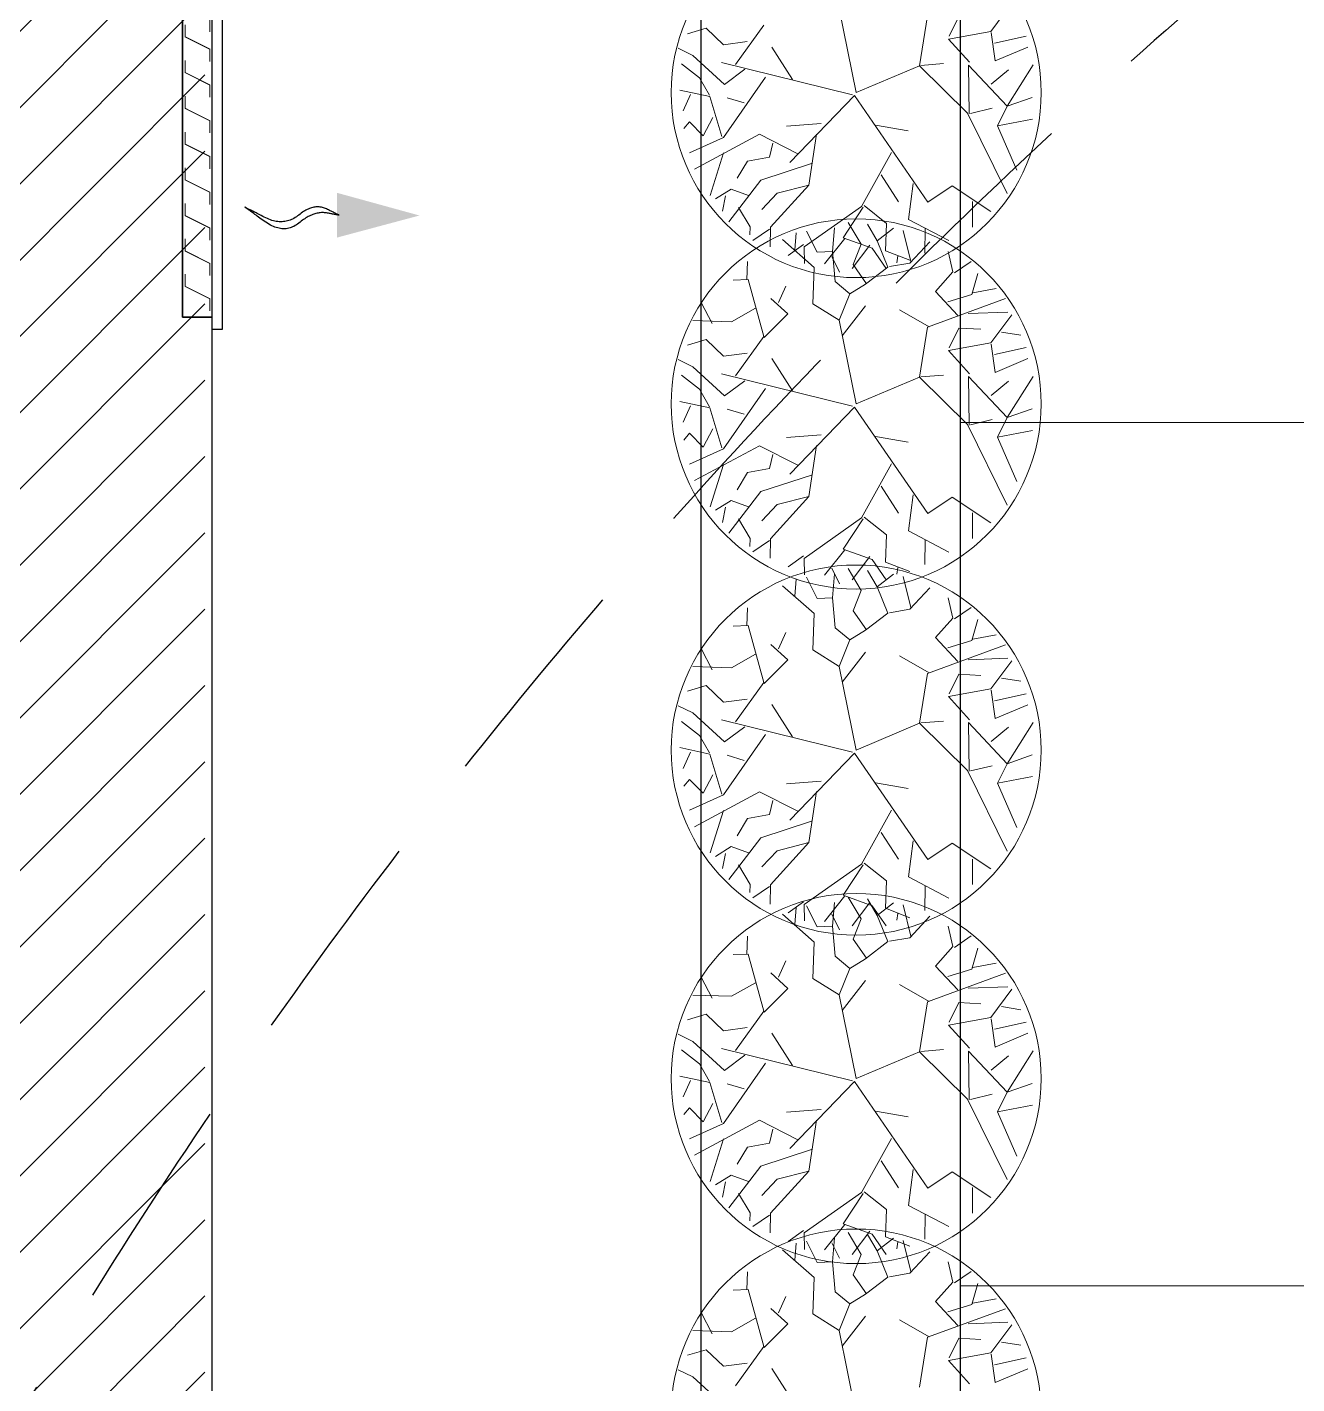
# Model space of a CAD drawing. Header units: millimetres. Extents: x 148480 to 578986, y 39883 to 155062.
# Drawn here: x 238386 to 240593, y 137668 to 140025 of the extents above; entities that cross this region are included whole.
import ezdxf

# ---------------------------------------------------------------- set-up
doc = ezdxf.new("R2010")
doc.units = ezdxf.units.MM
doc.linetypes.add('CONTINU', pattern=[0])
doc.linetypes.add('HIDDEN', pattern=[0.375, 0.25, -0.125])
for name, color, linetype in [('Flooring', 44, 'Continuous'), ('I - MODULAR', 44, 'Continuous'), ('Layer4', 6, 'Continuous'), ('M-HVAC ELLIPTICAL DUCT', 6, 'Continuous'), ('M-HVAC-GRIL', 6, 'Continuous'), ('M-HVAC-INSULATION', 8, 'Continuous'), ('M-HVAC-SUPP', 4, 'Continuous')]:
    doc.layers.add(name, color=color, linetype=linetype)
doc.layers.add('I-01$0$i-plants', color=7, linetype='Continuous', lineweight=13, true_color=0x86b300)
for name, color, linetype, lineweight in [('ID - MODULAR', 44, 'Continuous', 5), ('KDBS-SIDE THROW GRILLE', 1, 'Continuous', 18), ('M HVAC GRILLE', 6, 'Continuous', 13)]:
    doc.layers.add(name, color=color, linetype=linetype, lineweight=lineweight)

# ---------------------------------------------------------------- blocks, each defined once
blk = doc.blocks.new('GFC1')
at = {"layer": 'Flooring', "color": 8, "linetype": 'HIDDEN', "ltscale": 1500}
blk.add_lwpolyline([(328672.2, 130068.3, 1.540604), (310717.1, 129143.3, 0.119203), (311634.4, 128071.9, -0.704413), (307490.1, 113767.5)], format="xyb", dxfattribs=at)
at = {"layer": 'I - MODULAR', "color": 8, "linetype": 'Continuous'}
blk.add_lwpolyline([(312189.7, 143324.8), (312639.7, 143324.8), (312639.7, 135824.7), (312189.7, 135824.7)], close=True, dxfattribs=at)
at = {"layer": 'I-01$0$i-plants', "color": 8}
for p, q in [((312693.1, 141004), (312729.4, 141052.9)), ((312459.1, 140897.8), (312429.6, 141043.1)), ((312569.2, 140944.4), (312583.1, 141031.1)), ((312620.7, 140995.5), (312637.3, 141029.7)), ((312198.3, 141009.7), (312166.2, 141000.1)), ((312228.6, 140980.8), (312198.3, 141009.7)), ((312249.5, 140946.7), (312298.6, 141015.1)), ((312619.3, 140990.7), (312693.1, 141004)), ((312693.8, 141001.9), (312700.8, 140952.7)), ((312269.7, 140986.4), (312228.6, 140980.8)), ((312348.2, 140920.6), (312312.6, 140976.8)), ((312655.8, 140950.4), (312619.3, 140990.7)), ((312699.3, 140983.5), (312754.7, 140995.7)), ((312700.8, 140952.7), (312757.6, 140976.5)), ((312175.1, 140962.4), (312149.8, 140974.8)), ((312230.1, 140912), (312175.1, 140962.4)), ((312186.7, 140923.4), (312155.4, 140947.6)), ((312452.8, 140893.9), (312225.3, 140950.2)), ((312265.4, 140938.2), (312230.1, 140912)), ((312459.1, 140897.8), (312569.2, 140944.4)), ((312569.2, 140944.4), (312652.6, 140862.2)), ((312571.5, 140945.1), (312610.9, 140948.1)), ((312655.7, 140861), (312654.5, 140945.5)), ((312654.5, 140945.5), (312721.5, 140874)), ((312693.7, 140912.5), (312724.1, 140937.3)), ((312721.5, 140874), (312766.9, 140945.7)), ((312204, 140893), (312186.7, 140923.4)), ((312301.7, 140924.6), (312228.4, 140819.8)), ((312204.7, 140890.8), (312152.8, 140902.1)), ((312171.4, 140894.4), (312158.4, 140866)), ((312225.5, 140821.3), (312204.7, 140890.8)), ((312264.2, 140879.8), (312234.6, 140888.9)), ((312456, 140892.5), (312343.5, 140776.1)), ((312456, 140892.5), (312583.5, 140707.6)), ((312721.5, 140874), (312765, 140889.4)), ((312652.6, 140862.2), (312721.5, 140722.2)), ((312658, 140861.7), (312695.7, 140870.7)), ((312721.5, 140874), (312704.8, 140840.1)), ((312169.4, 140846.9), (312159.5, 140835.1)), ((312192.9, 140822.7), (312169.4, 140846.9)), ((312209.9, 140854.6), (312192.9, 140822.7)), ((312398.1, 140843.9), (312337.9, 140839.4)), ((312492.7, 140841), (312549.4, 140831.2)), ((312704.8, 140840.1), (312765.8, 140851.6)), ((312704.8, 140840.1), (312738.6, 140763)), ((312228.4, 140819.8), (312169.5, 140793.3)), ((312291.2, 140825.4), (312178.1, 140764.6)), ((312357.5, 140791.6), (312291.2, 140825.4)), ((312390.1, 140825.8), (312376.7, 140737)), ((312228.4, 140793), (312205.2, 140719.1)), ((312314.5, 140810), (312308.4, 140785.7)), ((312520.3, 140793.6), (312468.2, 140699.8)), ((312270.1, 140778.7), (312252.5, 140748.9)), ((312308.4, 140785.7), (312270.1, 140778.7)), ((312381.5, 140774.3), (312293.5, 140745.6)), ((312293.5, 140745.6), (312237.8, 140673.2)), ((312502.7, 140754.7), (312532.6, 140708)), ((312241.9, 140730.1), (312214.8, 140713.1)), ((312232, 140718.3), (312226.5, 140691.9)), ((312272.1, 140719.1), (312241.9, 140730.1)), ((312321.9, 140722.9), (312295.3, 140694.8)), ((312376.7, 140737), (312310.3, 140663.7)), ((312376.7, 140737), (312321.9, 140722.9)), ((312558, 140740), (312549.9, 140677.5)), ((312583.6, 140707.6), (312626.1, 140736)), ((312626.1, 140736), (312693.2, 140691.3)), ((312254.3, 140698.2), (312275.1, 140664.3)), ((312468.2, 140699.8), (312368.6, 140629.6)), ((312471.4, 140698.5), (312436.4, 140645.5)), ((312473, 140701.3), (312512, 140670.5)), ((312661.2, 140708.5), (312661.1, 140664)), ((312467.8, 140634.2), (312445.4, 140672.2)), ((312512, 140670.5), (312510, 140623.1)), ((312549.9, 140677.5), (312620, 140640.5)), ((312275.1, 140664.3), (312274, 140650.4)), ((312308.4, 140660.7), (312279.6, 140640.9)), ((312310.3, 140663.7), (312309.5, 140629.8)), ((312352.6, 140624.4), (312354.7, 140653.9)), ((312391.3, 140620.3), (312372.5, 140657.1)), ((312417.8, 140621.5), (312421.7, 140662.8)), ((312495.3, 140640.3), (312478.6, 140668.9)), ((312495.3, 140640.3), (312523.8, 140662.1)), ((312554.2, 140604.4), (312540.8, 140658.4)), ((312578.8, 140661.4), (312578.4, 140618.8)), ((312385.8, 140593.9), (312331.2, 140642.4)), ((312367.3, 140633.9), (312340.9, 140614.8)), ((312368.6, 140629.6), (312369.1, 140600.9)), ((312439.2, 140644.3), (312404.3, 140600.2)), ((312436.4, 140645.5), (312487.1, 140627.4)), ((312483, 140632.7), (312452.4, 140592.2)), ((312454, 140598.8), (312467.8, 140634.2)), ((312487.1, 140627.4), (312511.1, 140592.2)), ((312514.3, 140594.7), (312495.3, 140640.3)), ((312510, 140623.1), (312552.4, 140606.6)), ((312552.6, 140601.5), (312587, 140638.7)), ((312269.1, 140572.5), (312270.2, 140604.1)), ((312417.8, 140621.5), (312391.3, 140620.3)), ((312416.5, 140612.7), (312430, 140585.5)), ((312422.8, 140569.4), (312417.8, 140621.5)), ((312516.9, 140595.5), (312552.6, 140601.5)), ((312531.5, 140613.9), (312529.7, 140602.1)), ((312626.9, 140586.1), (312618.8, 140621.4)), ((312629.8, 140584.6), (312658.8, 140604.5)), ((312383.5, 140530.8), (312385.8, 140593.9)), ((312477.3, 140565.7), (312454, 140598.8)), ((312475.1, 140565), (312514.3, 140594.7)), ((312596.7, 140552.3), (312626.9, 140586.1)), ((312660.2, 140546.9), (312670.4, 140583.5)), ((312271.4, 140573.2), (312245.2, 140572.1)), ((312298.6, 140474.1), (312271.4, 140573.2)), ((312323.8, 140532.9), (312336.8, 140561.3)), ((312448, 140548), (312422.8, 140569.4)), ((312448, 140548), (312475.1, 140565)), ((312636, 140510.7), (312596.7, 140552.3)), ((312661.8, 140549.7), (312702.4, 140557.2)), ((312208.8, 140496.3), (312189.7, 140533)), ((312340.2, 140513.4), (312311, 140540.2)), ((312429.6, 140502.1), (312383.5, 140530.8)), ((312429.6, 140502.1), (312448, 140548)), ((312583.1, 140490.1), (312718.5, 140539.9)), ((312618.4, 140534.3), (312660.2, 140546.9)), ((312283.9, 140523.3), (312242.5, 140499.7)), ((312299.2, 140472.2), (312340.2, 140513.4)), ((312434.9, 140474.9), (312475.5, 140527.1)), ((312585.7, 140490.9), (312534.1, 140520.2)), ((312653.9, 140513.7), (312722.8, 140516.4)), ((312693.1, 140463), (312729.4, 140511.9)), ((312242.5, 140499.7), (312175, 140501.8)), ((312459.1, 140356.8), (312429.6, 140502.1)), ((312569.2, 140403.4), (312583.1, 140490.1)), ((312620.7, 140454.5), (312637.3, 140488.7)), ((312637.3, 140488.7), (312675.5, 140486.6)), ((312711.6, 140481.8), (312745.4, 140476.3)), ((312198.3, 140468.7), (312166.2, 140459.1)), ((312228.6, 140439.8), (312198.3, 140468.7)), ((312249.5, 140405.7), (312298.6, 140474.1)), ((312619.3, 140449.7), (312693.1, 140463)), ((312693.8, 140460.8), (312700.8, 140411.6)), ((312269.7, 140445.3), (312228.6, 140439.8)), ((312348.2, 140379.6), (312312.6, 140435.8)), ((312655.8, 140409.4), (312619.3, 140449.7)), ((312699.3, 140442.5), (312754.7, 140454.7)), ((312700.8, 140411.6), (312757.6, 140435.5)), ((312175.1, 140421.4), (312149.8, 140433.8)), ((312230.1, 140371), (312175.1, 140421.4)), ((312186.7, 140382.4), (312155.4, 140406.6)), ((312452.8, 140352.9), (312225.3, 140409.2)), ((312265.4, 140397.2), (312230.1, 140371)), ((312459.1, 140356.8), (312569.2, 140403.4)), ((312569.2, 140403.4), (312652.6, 140321.1)), ((312571.5, 140404.1), (312610.9, 140407.1)), ((312655.7, 140320), (312654.5, 140404.5)), ((312654.5, 140404.5), (312721.5, 140333)), ((312693.7, 140371.5), (312724.1, 140396.3)), ((312721.5, 140333), (312766.9, 140404.7)), ((312204, 140351.9), (312186.7, 140382.4)), ((312301.7, 140383.6), (312228.4, 140278.8)), ((312204.7, 140349.8), (312152.8, 140361)), ((312171.4, 140353.4), (312158.4, 140325)), ((312225.5, 140280.3), (312204.7, 140349.8)), ((312264.2, 140338.8), (312234.6, 140347.8)), ((312456, 140351.5), (312343.5, 140235.1)), ((312456, 140351.5), (312583.5, 140166.6)), ((312721.5, 140333), (312765, 140348.4)), ((312652.6, 140321.1), (312721.5, 140181.2)), ((312658, 140320.7), (312695.7, 140329.6)), ((312721.5, 140333), (312704.8, 140299.1)), ((312169.4, 140305.9), (312159.5, 140294.1)), ((312192.9, 140281.7), (312169.4, 140305.9)), ((312209.9, 140313.6), (312192.9, 140281.7)), ((312398.1, 140302.9), (312337.9, 140298.4)), ((312492.7, 140300), (312549.4, 140290.2)), ((312704.8, 140299.1), (312765.8, 140310.6)), ((312704.8, 140299.1), (312738.6, 140222)), ((312228.4, 140278.8), (312169.5, 140252.3)), ((312291.2, 140284.3), (312178.1, 140223.6)), ((312357.5, 140250.6), (312291.2, 140284.3)), ((312390.1, 140284.8), (312376.7, 140195.9)), ((312228.4, 140251.9), (312205.2, 140178.1)), ((312314.5, 140269), (312308.4, 140244.7)), ((312520.3, 140252.6), (312468.2, 140158.8)), ((312270.1, 140237.7), (312252.5, 140207.9)), ((312308.4, 140244.7), (312270.1, 140237.7)), ((312381.5, 140233.3), (312293.5, 140204.6)), ((312293.5, 140204.6), (312237.8, 140132.1)), ((312502.7, 140213.7), (312532.6, 140166.9)), ((312558, 140199), (312549.9, 140136.5)), ((312241.9, 140189.1), (312214.8, 140172.1)), ((312232, 140177.3), (312226.5, 140150.9)), ((312272.1, 140178.1), (312241.9, 140189.1)), ((312321.9, 140181.9), (312295.3, 140153.8)), ((312376.7, 140195.9), (312310.3, 140122.7)), ((312376.7, 140195.9), (312321.9, 140181.9)), ((312583.6, 140166.6), (312626.1, 140195)), ((312626.1, 140195), (312693.2, 140150.3)), ((312254.3, 140157.2), (312275.1, 140123.3)), ((312468.2, 140158.8), (312368.6, 140088.6)), ((312471.4, 140157.4), (312436.4, 140104.5)), ((312473, 140160.3), (312512, 140129.5)), ((312661.2, 140167.5), (312661.1, 140123)), ((312512, 140129.5), (312510, 140082)), ((312549.9, 140136.5), (312620, 140099.4)), ((312275.1, 140123.3), (312274, 140109.4)), ((312308.4, 140119.7), (312279.6, 140099.9)), ((312310.3, 140122.7), (312309.5, 140088.8)), ((312436.4, 140104.5), (312487.1, 140086.4)), ((312578.8, 140120.4), (312578.4, 140077.8)), ((312367.3, 140092.9), (312340.9, 140073.8)), ((312368.6, 140088.6), (312369.1, 140059.8)), ((312439.2, 140103.3), (312404.3, 140059.2)), ((312483, 140091.7), (312452.4, 140051.2)), ((312487.1, 140086.4), (312511.1, 140051.1)), ((312510, 140082), (312552.4, 140065.6)), ((312416.5, 140071.7), (312430, 140044.5)), ((312417.8, 140020.2), (312421.7, 140061.5)), ((312467.8, 140032.9), (312445.4, 140071)), ((312495.3, 140039.1), (312478.6, 140067.6)), ((312495.3, 140039.1), (312523.8, 140060.9)), ((312531.5, 140072.9), (312529.7, 140061.1)), ((312385.8, 139992.6), (312331.2, 140041.1)), ((312352.6, 140023.1), (312354.7, 140052.6)), ((312391.3, 140019.1), (312372.5, 140055.9)), ((312514.3, 139993.5), (312495.3, 140039.1)), ((312554.2, 140003.1), (312540.8, 140057.1)), ((312552.6, 140000.2), (312587, 140037.4)), ((312417.8, 140020.2), (312391.3, 140019.1)), ((312422.8, 139968.1), (312417.8, 140020.2)), ((312454, 139997.5), (312467.8, 140032.9)), ((312626.9, 139984.8), (312618.8, 140020.1)), ((312269.1, 139971.2), (312270.2, 140002.8)), ((312383.5, 139929.5), (312385.8, 139992.6)), ((312477.3, 139964.4), (312454, 139997.5)), ((312475.1, 139963.7), (312514.3, 139993.5)), ((312516.9, 139994.2), (312552.6, 140000.2)), ((312629.8, 139983.3), (312658.8, 140003.2)), ((312271.4, 139971.9), (312245.2, 139970.8)), ((312298.6, 139872.8), (312271.4, 139971.9)), ((312448, 139946.8), (312422.8, 139968.1)), ((312448, 139946.8), (312475.1, 139963.7)), ((312596.7, 139951), (312626.9, 139984.8)), ((312660.2, 139945.6), (312670.4, 139982.2)), ((312323.8, 139931.6), (312336.8, 139960)), ((312429.6, 139900.8), (312448, 139946.8)), ((312636, 139909.4), (312596.7, 139951)), ((312618.4, 139933), (312660.2, 139945.6)), ((312661.8, 139948.4), (312702.4, 139955.9)), ((312208.8, 139895), (312189.7, 139931.7)), ((312283.9, 139922), (312242.5, 139898.4)), ((312340.2, 139912.1), (312311, 139939)), ((312429.6, 139900.8), (312383.5, 139929.5)), ((312434.9, 139873.6), (312475.5, 139925.8)), ((312585.7, 139889.6), (312534.1, 139919)), ((312583.1, 139888.8), (312718.5, 139938.6)), ((312242.5, 139898.4), (312175, 139900.5)), ((312299.2, 139870.9), (312340.2, 139912.1)), ((312459.1, 139755.5), (312429.6, 139900.8)), ((312653.9, 139912.4), (312722.8, 139915.1)), ((312693.1, 139861.7), (312729.4, 139910.6)), ((312249.5, 139804.4), (312298.6, 139872.8)), ((312569.2, 139802.1), (312583.1, 139888.8)), ((312620.7, 139853.2), (312637.3, 139887.4)), ((312637.3, 139887.4), (312675.5, 139885.3)), ((312711.6, 139880.5), (312745.4, 139875)), ((312198.3, 139867.4), (312166.2, 139857.8)), ((312228.6, 139838.5), (312198.3, 139867.4)), ((312619.3, 139848.4), (312693.1, 139861.7)), ((312655.8, 139808.1), (312619.3, 139848.4)), ((312693.8, 139859.6), (312700.8, 139810.4)), ((312699.3, 139841.2), (312754.7, 139853.4)), ((312175.1, 139820.1), (312149.8, 139832.5)), ((312269.7, 139844.1), (312228.6, 139838.5)), ((312348.2, 139778.3), (312312.6, 139834.5)), ((312700.8, 139810.4), (312757.6, 139834.2)), ((312186.7, 139781.1), (312155.4, 139805.3)), ((312230.1, 139769.7), (312175.1, 139820.1)), ((312452.8, 139751.6), (312225.3, 139807.9)), ((312459.1, 139755.5), (312569.2, 139802.1)), ((312569.2, 139802.1), (312652.6, 139719.9)), ((312571.5, 139802.8), (312610.9, 139805.8)), ((312655.7, 139718.7), (312654.5, 139803.2)), ((312654.5, 139803.2), (312721.5, 139731.7)), ((312721.5, 139731.7), (312766.9, 139803.4)), ((312204, 139750.7), (312186.7, 139781.1)), ((312301.7, 139782.3), (312228.4, 139677.5)), ((312265.4, 139795.9), (312230.1, 139769.7)), ((312693.7, 139770.2), (312724.1, 139795)), ((312204.7, 139748.5), (312152.8, 139759.8)), ((312171.4, 139752.1), (312158.4, 139723.7)), ((312225.5, 139679), (312204.7, 139748.5)), ((312264.2, 139737.5), (312234.6, 139746.6)), ((312456, 139750.2), (312343.5, 139633.8)), ((312456, 139750.2), (312583.5, 139565.3)), ((312658, 139719.4), (312695.7, 139728.4)), ((312721.5, 139731.7), (312704.8, 139697.8)), ((312721.5, 139731.7), (312765, 139747.1)), ((312169.4, 139704.6), (312159.5, 139692.8)), ((312192.9, 139680.4), (312169.4, 139704.6)), ((312209.9, 139712.3), (312192.9, 139680.4)), ((312652.6, 139719.9), (312721.5, 139579.9)), ((312704.8, 139697.8), (312765.8, 139709.3)), ((312291.2, 139683.1), (312178.1, 139622.3)), ((312357.5, 139649.3), (312291.2, 139683.1)), ((312398.1, 139701.6), (312337.9, 139697.1)), ((312390.1, 139683.5), (312376.7, 139594.7)), ((312492.7, 139698.7), (312549.4, 139688.9)), ((312704.8, 139697.8), (312738.6, 139620.7)), ((312228.4, 139677.5), (312169.5, 139651)), ((312314.5, 139667.7), (312308.4, 139643.4)), ((312228.4, 139650.7), (312205.2, 139576.8)), ((312270.1, 139636.4), (312252.5, 139606.6)), ((312308.4, 139643.4), (312270.1, 139636.4)), ((312520.3, 139651.3), (312468.2, 139557.5)), ((312381.5, 139632), (312293.5, 139603.3)), ((312502.7, 139612.4), (312532.6, 139565.7)), ((312241.9, 139587.8), (312214.8, 139570.8)), ((312293.5, 139603.3), (312237.8, 139530.9)), ((312272.1, 139576.8), (312241.9, 139587.8)), ((312376.7, 139594.7), (312310.3, 139521.4)), ((312376.7, 139594.7), (312321.9, 139580.6)), ((312558, 139597.7), (312549.9, 139535.2)), ((312583.6, 139565.3), (312626.1, 139593.7)), ((312626.1, 139593.7), (312693.2, 139549)), ((312232, 139576), (312226.5, 139549.6)), ((312321.9, 139580.6), (312295.3, 139552.5)), ((312661.2, 139566.2), (312661.1, 139521.7)), ((312254.3, 139555.9), (312275.1, 139522)), ((312468.2, 139557.5), (312368.6, 139487.3)), ((312471.4, 139556.2), (312436.4, 139503.2)), ((312473, 139559), (312512, 139528.2)), ((312275.1, 139522), (312274, 139508.1)), ((312308.4, 139518.4), (312279.6, 139498.6)), ((312310.3, 139521.4), (312309.5, 139487.5)), ((312512, 139528.2), (312510, 139480.8)), ((312549.9, 139535.2), (312620, 139498.2)), ((312578.8, 139519.1), (312578.4, 139476.5)), ((312367.3, 139491.6), (312340.9, 139472.5)), ((312439.2, 139502), (312404.3, 139457.9)), ((312436.4, 139503.2), (312487.1, 139485.1)), ((312467.8, 139462.2), (312445.4, 139500.2)), ((312495.3, 139468.3), (312478.6, 139496.9)), ((312385.8, 139421.9), (312331.2, 139470.4)), ((312352.6, 139452.4), (312354.7, 139481.9)), ((312368.6, 139487.3), (312369.1, 139458.6)), ((312391.3, 139448.3), (312372.5, 139485.1)), ((312416.5, 139470.4), (312430, 139443.2)), ((312417.8, 139449.5), (312421.7, 139490.8)), ((312483, 139490.4), (312452.4, 139449.9)), ((312487.1, 139485.1), (312511.1, 139449.9)), ((312495.3, 139468.3), (312523.8, 139490.1)), ((312514.3, 139422.7), (312495.3, 139468.3)), ((312510, 139480.8), (312552.4, 139464.3)), ((312531.5, 139471.6), (312529.7, 139459.8)), ((312554.2, 139432.4), (312540.8, 139486.4)), ((312417.8, 139449.5), (312391.3, 139448.3)), ((312422.8, 139397.4), (312417.8, 139449.5)), ((312454, 139426.8), (312467.8, 139462.2)), ((312552.6, 139429.5), (312587, 139466.7)), ((312626.9, 139414.1), (312618.8, 139449.4)), ((312269.1, 139400.5), (312270.2, 139432.1)), ((312383.5, 139358.8), (312385.8, 139421.9)), ((312477.3, 139393.7), (312454, 139426.8)), ((312475.1, 139393), (312514.3, 139422.7)), ((312516.9, 139423.5), (312552.6, 139429.5)), ((312629.8, 139412.6), (312658.8, 139432.5)), ((312271.4, 139401.2), (312245.2, 139400.1)), ((312298.6, 139302.1), (312271.4, 139401.2)), ((312448, 139376), (312422.8, 139397.4)), ((312596.7, 139380.3), (312626.9, 139414.1)), ((312660.2, 139374.9), (312670.4, 139411.5)), ((312323.8, 139360.9), (312336.8, 139389.3)), ((312429.6, 139330.1), (312448, 139376)), ((312448, 139376), (312475.1, 139393)), ((312636, 139338.7), (312596.7, 139380.3)), ((312618.4, 139362.3), (312660.2, 139374.9)), ((312661.8, 139377.7), (312702.4, 139385.2)), ((312208.8, 139324.3), (312189.7, 139361)), ((312283.9, 139351.3), (312242.5, 139327.7)), ((312340.2, 139341.4), (312311, 139368.2)), ((312429.6, 139330.1), (312383.5, 139358.8)), ((312434.9, 139302.9), (312475.5, 139355.1)), ((312583.1, 139318.1), (312718.5, 139367.9)), ((312242.5, 139327.7), (312175, 139329.8)), ((312299.2, 139300.2), (312340.2, 139341.4)), ((312459.1, 139184.8), (312429.6, 139330.1)), ((312585.7, 139318.9), (312534.1, 139348.2)), ((312653.9, 139341.7), (312722.8, 139344.4)), ((312693.1, 139291), (312729.4, 139339.9)), ((312569.2, 139231.4), (312583.1, 139318.1)), ((312620.7, 139282.5), (312637.3, 139316.7)), ((312637.3, 139316.7), (312675.5, 139314.6)), ((312711.6, 139309.8), (312745.4, 139304.3)), ((312198.3, 139296.7), (312166.2, 139287.1)), ((312228.6, 139267.8), (312198.3, 139296.7)), ((312249.5, 139233.7), (312298.6, 139302.1)), ((312619.3, 139277.7), (312693.1, 139291)), ((312693.8, 139288.8), (312700.8, 139239.6)), ((312699.3, 139270.5), (312754.7, 139282.7)), ((312175.1, 139249.4), (312149.8, 139261.8)), ((312269.7, 139273.3), (312228.6, 139267.8)), ((312348.2, 139207.6), (312312.6, 139263.8)), ((312655.8, 139237.4), (312619.3, 139277.7)), ((312700.8, 139239.6), (312757.6, 139263.5)), ((312186.7, 139210.4), (312155.4, 139234.6)), ((312230.1, 139199), (312175.1, 139249.4)), ((312452.8, 139180.9), (312225.3, 139237.2)), ((312571.5, 139232.1), (312610.9, 139235.1)), ((312655.7, 139148), (312654.5, 139232.5)), ((312654.5, 139232.5), (312721.5, 139161)), ((312721.5, 139161), (312766.9, 139232.7)), ((312204, 139179.9), (312186.7, 139210.4)), ((312301.7, 139211.6), (312228.4, 139106.8)), ((312265.4, 139225.2), (312230.1, 139199)), ((312459.1, 139184.8), (312569.2, 139231.4)), ((312569.2, 139231.4), (312652.6, 139149.1)), ((312693.7, 139199.5), (312724.1, 139224.3)), ((312204.7, 139177.8), (312152.8, 139189)), ((312171.4, 139181.4), (312158.4, 139153)), ((312225.5, 139108.3), (312204.7, 139177.8)), ((312264.2, 139166.8), (312234.6, 139175.9)), ((312456, 139179.5), (312343.5, 139063.1)), ((312456, 139179.5), (312583.5, 138994.6)), ((312721.5, 139161), (312765, 139176.4)), ((312209.9, 139141.6), (312192.9, 139109.7)), ((312652.6, 139149.1), (312721.5, 139009.2)), ((312658, 139148.7), (312695.7, 139157.6)), ((312721.5, 139161), (312704.8, 139127.1)), ((312704.8, 139127.1), (312765.8, 139138.6)), ((312169.4, 139133.9), (312159.5, 139122.1)), ((312192.9, 139109.7), (312169.4, 139133.9)), ((312398.1, 139130.9), (312337.9, 139126.4)), ((312492.7, 139128), (312549.4, 139118.2)), ((312704.8, 139127.1), (312738.6, 139050)), ((312228.4, 139106.8), (312169.5, 139080.3)), ((312291.2, 139112.3), (312178.1, 139051.6)), ((312357.5, 139078.6), (312291.2, 139112.3)), ((312314.5, 139097), (312308.4, 139072.7)), ((312390.1, 139112.8), (312376.7, 139023.9)), ((312228.4, 139079.9), (312205.2, 139006.1)), ((312308.4, 139072.7), (312270.1, 139065.7)), ((312520.3, 139080.6), (312468.2, 138986.8)), ((312270.1, 139065.7), (312252.5, 139035.9)), ((312381.5, 139061.3), (312293.5, 139032.6)), ((312293.5, 139032.6), (312237.8, 138960.2)), ((312376.7, 139023.9), (312310.3, 138950.7)), ((312376.7, 139023.9), (312321.9, 139009.9)), ((312502.7, 139041.7), (312532.6, 138994.9)), ((312558, 139027), (312549.9, 138964.5)), ((312583.6, 138994.6), (312626.1, 139023)), ((312626.1, 139023), (312693.2, 138978.3)), ((312241.9, 139017.1), (312214.8, 139000.1)), ((312232, 139005.3), (312226.5, 138978.9)), ((312272.1, 139006.1), (312241.9, 139017.1)), ((312321.9, 139009.9), (312295.3, 138981.8)), ((312254.3, 138985.2), (312275.1, 138951.3)), ((312468.2, 138986.8), (312368.6, 138916.6)), ((312471.4, 138985.4), (312436.4, 138932.5)), ((312473, 138988.3), (312512, 138957.5)), ((312661.2, 138995.5), (312661.1, 138951)), ((312275.1, 138951.3), (312274, 138937.4)), ((312310.3, 138950.7), (312309.5, 138916.8)), ((312512, 138957.5), (312510, 138910)), ((312549.9, 138964.5), (312620, 138927.5)), ((312308.4, 138947.7), (312279.6, 138927.9)), ((312439.2, 138931.3), (312404.3, 138887.2)), ((312436.4, 138932.5), (312487.1, 138914.4)), ((312578.8, 138948.4), (312578.4, 138905.8)), ((312367.3, 138920.9), (312340.9, 138901.8)), ((312368.6, 138916.6), (312369.1, 138887.8)), ((312391.3, 138865.5), (312372.5, 138902.3)), ((312417.8, 138866.6), (312421.7, 138907.9)), ((312467.8, 138879.3), (312445.4, 138917.4)), ((312483, 138919.7), (312452.4, 138879.2)), ((312495.3, 138885.5), (312478.6, 138914)), ((312487.1, 138914.4), (312511.1, 138879.1)), ((312495.3, 138885.5), (312523.8, 138907.3)), ((312510, 138910), (312552.4, 138893.6)), ((312554.2, 138849.5), (312540.8, 138903.5)), ((312385.8, 138839), (312331.2, 138887.5)), ((312352.6, 138869.5), (312354.7, 138899)), ((312416.5, 138899.7), (312430, 138872.5)), ((312454, 138843.9), (312467.8, 138879.3)), ((312514.3, 138839.9), (312495.3, 138885.5)), ((312531.5, 138900.9), (312529.7, 138889.1)), ((312552.6, 138846.6), (312587, 138883.8)), ((312417.8, 138866.6), (312391.3, 138865.5)), ((312422.8, 138814.5), (312417.8, 138866.6)), ((312626.9, 138831.2), (312618.8, 138866.5)), ((312269.1, 138817.6), (312270.2, 138849.2)), ((312383.5, 138775.9), (312385.8, 138839)), ((312477.3, 138810.8), (312454, 138843.9)), ((312475.1, 138810.1), (312514.3, 138839.9)), ((312516.9, 138840.6), (312552.6, 138846.6)), ((312629.8, 138829.7), (312658.8, 138849.6)), ((312271.4, 138818.3), (312245.2, 138817.2)), ((312298.6, 138719.2), (312271.4, 138818.3)), ((312448, 138793.2), (312422.8, 138814.5)), ((312448, 138793.2), (312475.1, 138810.1)), ((312596.7, 138797.4), (312626.9, 138831.2)), ((312660.2, 138792), (312670.4, 138828.6)), ((312340.2, 138758.5), (312311, 138785.4)), ((312323.8, 138778), (312336.8, 138806.4)), ((312429.6, 138747.2), (312448, 138793.2)), ((312583.1, 138735.3), (312718.5, 138785)), ((312636, 138755.8), (312596.7, 138797.4)), ((312618.4, 138779.4), (312660.2, 138792)), ((312661.8, 138794.8), (312702.4, 138802.3)), ((312208.8, 138741.4), (312189.7, 138778.2)), ((312283.9, 138768.4), (312242.5, 138744.8)), ((312429.6, 138747.2), (312383.5, 138775.9)), ((312434.9, 138720), (312475.5, 138772.2)), ((312585.7, 138736), (312534.1, 138765.4)), ((312653.9, 138758.8), (312722.8, 138761.5)), ((312242.5, 138744.8), (312175, 138746.9)), ((312299.2, 138717.3), (312340.2, 138758.5)), ((312459.1, 138601.9), (312429.6, 138747.2)), ((312693.1, 138708.1), (312729.4, 138757)), ((312198.3, 138713.8), (312166.2, 138704.2)), ((312228.6, 138684.9), (312198.3, 138713.8)), ((312249.5, 138650.8), (312298.6, 138719.2)), ((312569.2, 138648.5), (312583.1, 138735.3)), ((312620.7, 138699.7), (312637.3, 138733.8)), ((312637.3, 138733.8), (312675.5, 138731.7)), ((312711.6, 138726.9), (312745.4, 138721.4)), ((312269.7, 138690.5), (312228.6, 138684.9)), ((312619.3, 138694.8), (312693.1, 138708.1)), ((312655.8, 138654.5), (312619.3, 138694.8)), ((312693.8, 138706), (312700.8, 138656.8)), ((312699.3, 138687.6), (312754.7, 138699.8)), ((312175.1, 138666.5), (312149.8, 138678.9)), ((312348.2, 138624.7), (312312.6, 138680.9)), ((312700.8, 138656.8), (312757.6, 138680.6)), ((312230.1, 138616.1), (312175.1, 138666.5))]:
    blk.add_line(p, q, dxfattribs=at)
at = {"layer": 'I-01$0$i-plants', "color": 8, "linetype": 'CONTINU'}
for centre in [(312459.1, 140897.8), (312459.1, 140356.8), (312459.1, 139755.5), (312459.1, 139184.8), (312459.1, 138601.9)]:
    blk.add_circle(centre, 321.5, dxfattribs=at)
at = {"layer": 'ID - MODULAR', "color": 8, "ltscale": 500}
for points in [[(312639.7, 141824.7), (313389.7, 141824.7), (313389.7, 140324.7), (312639.7, 140324.7)], [(312639.7, 138824.7), (313389.7, 138824.7), (313389.7, 140324.7), (312639.7, 140324.7)], [(312639.7, 138824.7), (313389.7, 138824.7), (313389.7, 137324.7), (312639.7, 137324.7)]]:
    blk.add_lwpolyline(points, close=True, dxfattribs=at)
blk = doc.blocks.new('RAAAA')
at = {"linetype": 'Continuous', "ltscale": 1000}
for points in [[(363.4, 0, 0), (363.4, 0, 0), (363.7, -0.1, 0), (364.2, -0.1, 0), (364.8, -0.3, 0), (365.6, -0.4, 0), (366.7, -0.6, 0), (367.9, -0.8, 0), (369.2, -1, 0), (370.8, -1.3, 0), (372.5, -1.6, 0), (374.5, -1.9, 0), (376.6, -2.3, 0), (378.9, -2.7, 0), (381.4, -3.1, 0), (384, -3.6, 0), (386.9, -4.1, 0), (389.9, -4.6, 0), (393.2, -5.2, 0), (396.6, -5.8, 0), (400.1, -6.4, 0), (403.9, -7, 0), (407.9, -7.7, 0), (412, -8.4, 0), (416.3, -9.2, 0), (420.8, -10, 0), (420.8, -10, 0), (425.5, -10.6, 0), (430.1, -11.1, 0), (434.8, -11.4, 0), (439.5, -11.5, 0), (444.2, -11.3, 0), (449, -10.9, 0), (453.8, -10.4, 0), (458.7, -9.6, 0), (463.6, -8.6, 0), (468.5, -7.4, 0), (473.4, -5.9, 0), (478.4, -4.3, 0), (483.4, -2.5, 0), (488.4, -0.4, 0), (493.5, 1.9, 0), (498.6, 4.3, 0), (503.8, 7, 0), (508.9, 9.9, 0), (514.1, 13, 0), (519.4, 16.3, 0), (524.6, 19.9, 0), (529.9, 23.6, 0), (535.3, 27.6, 0), (540.6, 31.7, 0), (546.1, 36.1, 0), (546.1, 36.1, 0), (551.5, 40.4, 0), (557, 44.3, 0), (562.6, 47.8, 0), (568.3, 51, 0), (574, 53.7, 0), (579.8, 56.1, 0), (585.6, 58.1, 0), (591.5, 59.7, 0), (597.5, 60.9, 0), (603.6, 61.8, 0), (609.7, 62.2, 0), (615.9, 62.3, 0), (622.1, 62, 0), (628.4, 61.3, 0), (634.8, 60.2, 0), (641.3, 58.7, 0), (647.8, 56.9, 0), (654.4, 54.7, 0), (661, 52, 0), (667.8, 49.1, 0), (674.5, 45.7, 0), (681.4, 41.9, 0), (688.3, 37.8, 0), (695.3, 33.2, 0), (702.3, 28.3, 0), (702.3, 28.3, 0), (709.3, 23.3, 0), (716, 18.5, 0), (722.3, 13.9, 0), (728.4, 9.5, 0), (734.2, 5.3, 0), (739.8, 1.4, 0), (745, -2.4, 0), (750, -6, 0), (754.6, -9.4, 0), (759, -12.5, 0), (763.1, -15.5, 0), (767, -18.3, 0), (770.5, -20.8, 0), (773.8, -23.2, 0), (776.7, -25.3, 0), (779.4, -27.2, 0), (781.8, -29, 0), (784, -30.5, 0), (785.8, -31.8, 0), (787.4, -33, 0), (788.6, -33.9, 0), (789.6, -34.6, 0), (790.3, -35.1, 0), (790.8, -35.4, 0), (790.9, -35.5, 0)], [(363.4, 0, 0), (363.4, 0, 0), (363.7, -0.2, 0), (364.2, -0.4, 0), (364.8, -0.7, 0), (365.6, -1.1, 0), (366.7, -1.6, 0), (367.9, -2.2, 0), (369.2, -2.9, 0), (370.8, -3.7, 0), (372.5, -4.5, 0), (374.5, -5.5, 0), (376.6, -6.5, 0), (378.9, -7.6, 0), (381.4, -8.8, 0), (384, -10.1, 0), (386.9, -11.5, 0), (389.9, -13, 0), (393.2, -14.6, 0), (396.6, -16.3, 0), (400.1, -18, 0), (403.9, -19.9, 0), (407.9, -21.8, 0), (412, -23.9, 0), (416.3, -26, 0), (420.8, -28.2, 0), (420.8, -28.2, 0), (425.5, -30.3, 0), (430.1, -32.2, 0), (434.8, -33.7, 0), (439.5, -35, 0), (444.2, -36.1, 0), (449, -36.9, 0), (453.8, -37.4, 0), (458.7, -37.6, 0), (463.6, -37.6, 0), (468.5, -37.3, 0), (473.4, -36.7, 0), (478.4, -35.8, 0), (483.4, -34.7, 0), (488.4, -33.3, 0), (493.5, -31.7, 0), (498.6, -29.8, 0), (503.8, -27.6, 0), (508.9, -25.1, 0), (514.1, -22.4, 0), (519.4, -19.4, 0), (524.6, -16.1, 0), (529.9, -12.6, 0), (535.3, -8.8, 0), (540.6, -4.7, 0), (546.1, -0.3, 0), (546.1, -0.3, 0), (551.5, 4, 0), (557, 8, 0), (562.6, 11.6, 0), (568.3, 15, 0), (574, 18, 0), (579.8, 20.7, 0), (585.6, 23.1, 0), (591.5, 25.1, 0), (597.5, 26.8, 0), (603.6, 28.2, 0), (609.7, 29.3, 0), (615.9, 30, 0), (622.1, 30.5, 0), (628.4, 30.5, 0), (634.8, 30.3, 0), (641.3, 29.8, 0), (647.8, 28.9, 0), (654.4, 27.7, 0), (661, 26.1, 0), (667.8, 24.3, 0), (674.5, 22.1, 0), (681.4, 19.6, 0), (688.3, 16.7, 0), (695.3, 13.6, 0), (702.3, 10.1, 0), (702.3, 10.1, 0), (709.3, 6.5, 0), (716, 3.1, 0), (722.3, -0.2, 0), (728.4, -3.3, 0), (734.2, -6.3, 0), (739.8, -9.2, 0), (745, -11.9, 0), (750, -14.4, 0), (754.6, -16.8, 0), (759, -19.1, 0), (763.1, -21.2, 0), (767, -23.2, 0), (770.5, -25, 0), (773.8, -26.7, 0), (776.7, -28.2, 0), (779.4, -29.6, 0), (781.8, -30.8, 0), (784, -31.9, 0), (785.8, -32.9, 0), (787.4, -33.7, 0), (788.6, -34.3, 0), (789.6, -34.9, 0), (790.3, -35.2, 0), (790.8, -35.4, 0), (790.9, -35.5, 0)]]:
    blk.add_polyline3d(points, dxfattribs=at)
blk.add_solid([(373.4, 101.3), (0, 0), (373.4, -101.3)], dxfattribs=at)
blk = doc.blocks.new('600X200 SIDE THROW GRILLE')
at = {"layer": 'M-HVAC-GRIL', "linetype": 'ByBlock'}
blk.add_lwpolyline([(375, -5), (396.4, -5), (396.4, 12.1), (-396.4, 12.1), (-396.4, -5), (-375, -5), (375, -5), (375, -56.4), (-375, -56.4), (-375, -5), (-375, -56.4), (375, -56.4), (375, -56.4)], dxfattribs=at)
at = {"layer": 'M-HVAC-GRIL', "lineweight": 0, "const_width": 1.71}
for points in [[(-364.6, -8.9), (-343.2, -8.9), (-321.8, -51.7), (-300.3, -51.7)], [(-303.2, -8.9), (-281.8, -8.9), (-260.3, -51.7), (-238.9, -51.7)], [(-241.8, -8.9), (-220.3, -8.9), (-198.9, -51.7), (-177.5, -51.7)], [(-179.6, -8.9), (-158.2, -8.9), (-136.8, -51.7), (-115.3, -51.7)], [(-117.5, -8.9), (-96, -8.9), (-74.6, -51.7), (-53.2, -51.7)], [(-55.3, -8.9), (-33.9, -8.9), (-12.5, -51.7), (9, -51.7)], [(6.8, -8.9), (28.2, -8.9), (49.7, -51.7), (71.1, -51.7)], [(69, -8.9), (90.4, -8.9), (111.8, -51.7), (133.2, -51.7)], [(120.6, -8.9), (142.1, -8.9), (163.5, -51.7), (184.9, -51.7)], [(180.8, -8.9), (202.2, -8.9), (223.6, -51.7), (245.1, -51.7)], [(242.2, -8.9), (263.6, -8.9), (285.1, -51.7), (306.5, -51.7)], [(303.6, -8.9), (325.1, -8.9), (346.5, -51.7), (367.9, -51.7)]]:
    blk.add_lwpolyline(points, dxfattribs=at)
at = {"layer": 'M-HVAC-SUPP'}
for p, xscale, yscale, zscale, rotation in [((-198.5, 355.3), -0.3839999997941415, 0.3839999997941436, 0.3839999997941436, 90.2028781887322), ((205.5, 355.3), 0.3839999997941415, 0.3839999997941415, 0.3839999997941415, 269.7971218112675)]:
    blk.add_blockref('RAAAA', p, dxfattribs=dict(at, xscale=xscale, yscale=yscale, zscale=zscale, rotation=rotation))
blk = doc.blocks.new('jyfhg')
at = {"layer": 'KDBS-SIDE THROW GRILLE', "xscale": -1, "rotation": 90.00000000000006}
blk.add_blockref('600X200 SIDE THROW GRILLE', (-100, -325), dxfattribs=at)

msp = doc.modelspace()

# ---------------------------------------------------------------- block references
at = {"layer": 'Layer4', "linetype": 'Continuous', "rotation": 360}
msp.add_blockref('GFC1', (-72632.4, -986), dxfattribs=at)

# ---------------------------------------------------------------- next in the draw order: hatches: boundary and pattern name
at = {"layer": 'M-HVAC-INSULATION'}
h = msp.add_hatch(dxfattribs=at)
h.set_pattern_fill('ANSI31', color=26, scale=750, angle=180, style=0)
h.set_pattern_definition([(225, (811127.6, 15256.2), (66.29126, -66.29126), [])])
h.paths.add_polyline_path([(238069.9, 133775.8), (238694.9, 133775.8), (238694.9, 140493.1), (238069.9, 140493.1)])

# ---------------------------------------------------------------- next in the draw order: linework, layer by layer
at = {"layer": 'M-HVAC ELLIPTICAL DUCT', "linetype": 'Continuous'}
msp.add_line((238707.4, 133775.8, 0), (238707.4, 140493.1, 0), dxfattribs=at)

# ---------------------------------------------------------------- next in the draw order: block references
at = {"layer": 'M HVAC GRILLE', "color": 0, "rotation": 179.9999999999999}
msp.add_blockref('jyfhg', (238612.4, 139571.7, 0), dxfattribs=at)

doc.saveas('drawing.dxf')
